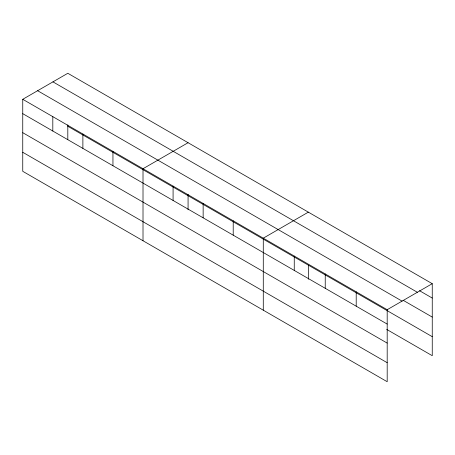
<?xml version="1.0" encoding="UTF-8"?>
<svg xmlns="http://www.w3.org/2000/svg" width="455" height="455" viewBox="0 0 455 455"><rect width="100%" height="100%" fill="white"/><g stroke="black" fill="none" stroke-linecap="round" stroke-linejoin="round"><path stroke-width="0.68" d="M22.75 99.298L387.188 309.707L387.188 381.717L22.75 171.313L22.75 99.298L67.812 73.283L432.25 283.687L432.25 355.702L386.693 329.403M188.074 142.716L143.012 168.731L143.012 240.746M308.342 212.149L263.28 238.17L263.28 310.179M387.188 309.707L432.25 283.687M419.493 290.694L432.25 298.059M52.939 81.866L417.377 292.275M403.096 300.249L432.25 317.078M37.623 90.716L402.061 301.119M67.812 126.274L432.25 336.677M22.75 113.67L387.188 324.074M22.75 132.689L387.188 343.098M22.75 152.288L387.188 362.698M356.208 291.82L356.208 306.187M325.234 273.938L325.234 288.305M308.342 265.14L308.342 279.233M294.254 256.051L294.254 270.418M233.21 220.806L233.21 235.178M203.146 203.448L203.146 217.82M188.074 194.308L188.074 209.795M173.082 186.089L173.082 200.462M112.948 151.373L112.948 165.745M82.884 134.015L82.884 148.387M67.812 124.875L67.812 139.657M52.814 116.656L52.814 131.029"/></g></svg>
